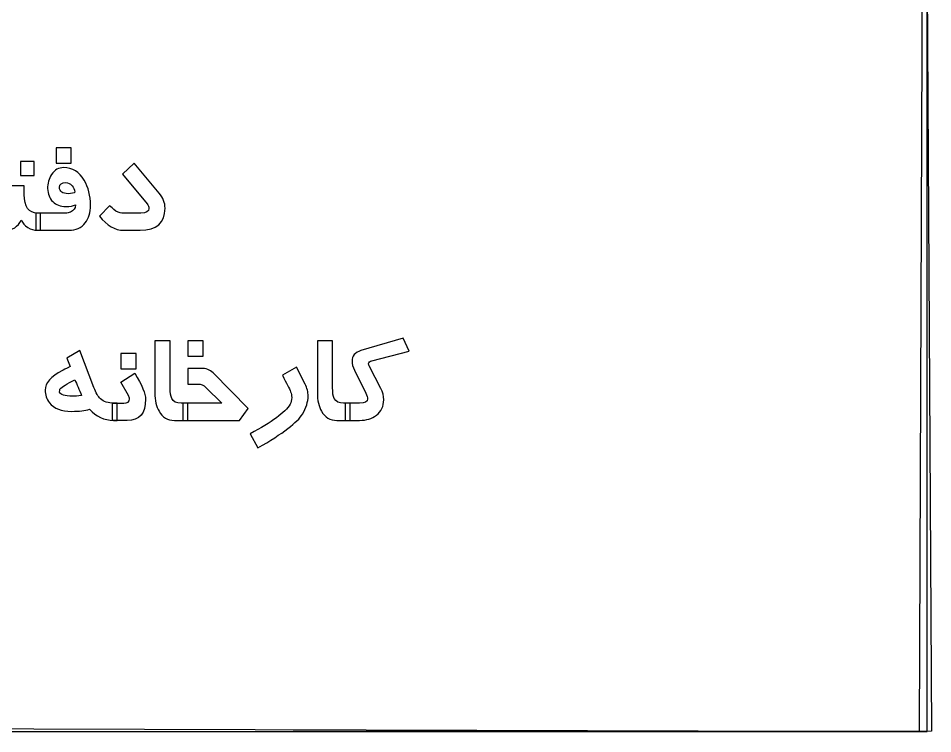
# Model space of a CAD drawing. Header units: inches. Extents: x 1 to 128, y 3 to 88.
# Drawn here: x 105.41 to 128.18, y 3.09 to 20.9 of the extents above; entities that cross this region are included whole.
import ezdxf

# ---------------------------------------------------------------- set-up
doc = ezdxf.new("R2010")
doc.units = ezdxf.units.IN
doc.header["$MEASUREMENT"] = 0
doc.layers.add('Layer 1', color=7, linetype='Continuous')

msp = doc.modelspace()

# ---------------------------------------------------------------- linework, layer by layer
at = {"linetype": 'Continuous'}
msp.add_lwpolyline([(1.06, 3.525), (127.848, 3.143), (128.175, 88.104), (1.012, 88.188)], close=True, dxfattribs=at)
at = {"layer": 'Layer 1', "color": 250}
for points, knots in [([(127.848, 3.143), (127.848, 3.143), (1.06, 3.143), (1.06, 3.143), (1.06, 3.143), (1.06, 87.817), (1.06, 87.817), (1.06, 87.817), (128.039, 87.817), (128.039, 87.817), (128.039, 87.817), (128.039, 3.143), (128.039, 3.143), (128.039, 3.143), (127.848, 3.143), (127.848, 3.143)], [0, 0, 0, 0, 0.2, 0.2, 0.2, 0.4, 0.4, 0.4, 0.6, 0.6, 0.6, 0.8, 0.8, 0.8, 1, 1, 1, 1]), ([(0.983, 3.087), (0.983, 3.087), (128.147, 3.153), (128.147, 3.153), (128.147, 3.153), (127.658, 87.435), (127.658, 87.435), (127.658, 87.435), (1.442, 87.435), (1.442, 87.435), (1.442, 87.435), (0.983, 3.087), (0.983, 3.087)], [0, 0, 0, 0, 0.25, 0.25, 0.25, 0.5, 0.5, 0.5, 0.75, 0.75, 0.75, 1, 1, 1, 1]), ([(106.728, 17.294), (106.728, 17.294), (106.35, 17.294), (106.35, 17.294), (106.35, 17.294), (106.35, 17.675), (106.35, 17.675), (106.35, 17.675), (106.728, 17.675), (106.728, 17.675), (106.728, 17.675), (106.728, 17.294), (106.728, 17.294)], [0, 0, 0, 0, 0.25, 0.25, 0.25, 0.5, 0.5, 0.5, 0.75, 0.75, 0.75, 1, 1, 1, 1]), ([(105.807, 16.991), (105.807, 16.991), (105.468, 16.991), (105.468, 16.991), (105.468, 16.991), (105.468, 17.333), (105.468, 17.333), (105.468, 17.333), (105.807, 17.333), (105.807, 17.333), (105.807, 17.333), (105.807, 16.991), (105.807, 16.991)], [0, 0, 0, 0, 0.25, 0.25, 0.25, 0.5, 0.5, 0.5, 0.75, 0.75, 0.75, 1, 1, 1, 1]), ([(105.843, 15.624), (105.843, 15.624), (105.843, 16.051), (105.843, 16.051), (105.843, 16.051), (106.586, 16.051), (106.586, 16.051), (106.627, 16.051), (106.667, 16.059), (106.707, 16.075), (106.789, 16.109), (106.83, 16.168), (106.832, 16.254), (106.776, 16.229), (106.696, 16.216), (106.592, 16.216), (106.457, 16.216), (106.348, 16.256), (106.267, 16.337), (106.186, 16.418), (106.144, 16.526), (106.139, 16.662), (106.136, 16.787), (106.169, 16.903), (106.237, 17.009), (106.315, 17.127), (106.414, 17.185), (106.536, 17.185), (106.757, 17.185), (106.929, 17.08), (107.052, 16.868), (107.155, 16.691), (107.206, 16.485), (107.206, 16.248), (107.206, 16.064), (107.163, 15.917), (107.076, 15.807), (106.981, 15.685), (106.844, 15.624), (106.665, 15.624), (106.665, 15.624), (105.843, 15.624), (105.843, 15.624)], [0, 0, 0, 0, 0.071429, 0.071429, 0.071429, 0.142857, 0.142857, 0.142857, 0.214286, 0.214286, 0.214286, 0.285714, 0.285714, 0.285714, 0.357143, 0.357143, 0.357143, 0.428571, 0.428571, 0.428571, 0.5, 0.5, 0.5, 0.571429, 0.571429, 0.571429, 0.642857, 0.642857, 0.642857, 0.714286, 0.714286, 0.714286, 0.785714, 0.785714, 0.785714, 0.857143, 0.857143, 0.857143, 0.928571, 0.928571, 0.928571, 1, 1, 1, 1]), ([(108.662, 16.165), (108.662, 16.207), (108.646, 16.246), (108.616, 16.283), (108.616, 16.283), (108.003, 17.02), (108.003, 17.02), (108.003, 17.02), (108.294, 17.297), (108.294, 17.297), (108.294, 17.297), (108.914, 16.551), (108.914, 16.551), (109.013, 16.431), (109.063, 16.305), (109.063, 16.172), (109.063, 15.807), (108.856, 15.624), (108.443, 15.624), (108.443, 15.624), (108.032, 15.624), (108.032, 15.624), (107.814, 15.624), (107.613, 15.741), (107.429, 15.976), (107.429, 15.976), (107.691, 16.239), (107.691, 16.239), (107.691, 16.227), (107.722, 16.195), (107.787, 16.143), (107.862, 16.082), (107.928, 16.051), (107.988, 16.051), (107.988, 16.051), (108.461, 16.051), (108.461, 16.051), (108.595, 16.051), (108.662, 16.089), (108.662, 16.165)], [0, 0, 0, 0, 0.076923, 0.076923, 0.076923, 0.153846, 0.153846, 0.153846, 0.230769, 0.230769, 0.230769, 0.307692, 0.307692, 0.307692, 0.384615, 0.384615, 0.384615, 0.461538, 0.461538, 0.461538, 0.538462, 0.538462, 0.538462, 0.615385, 0.615385, 0.615385, 0.692308, 0.692308, 0.692308, 0.769231, 0.769231, 0.769231, 0.846154, 0.846154, 0.846154, 0.923077, 0.923077, 0.923077, 1, 1, 1, 1]), ([(105.966, 15.624), (105.966, 15.624), (105.878, 15.624), (105.878, 15.624), (105.797, 15.624), (105.719, 15.647), (105.645, 15.694), (105.57, 15.741), (105.515, 15.801), (105.48, 15.876), (105.402, 15.708), (105.268, 15.624), (105.079, 15.624), (105.079, 15.624), (104.876, 15.624), (104.876, 15.624), (104.876, 15.624), (104.876, 16.051), (104.876, 16.051), (104.876, 16.051), (104.95, 16.051), (104.95, 16.051), (105.103, 16.051), (105.179, 16.138), (105.179, 16.311), (105.179, 16.311), (105.179, 16.734), (105.179, 16.734), (105.179, 16.734), (105.557, 16.734), (105.557, 16.734), (105.557, 16.734), (105.557, 16.517), (105.557, 16.517), (105.557, 16.206), (105.669, 16.051), (105.892, 16.051), (105.892, 16.051), (105.966, 16.051), (105.966, 16.051), (105.966, 16.051), (105.966, 15.624), (105.966, 15.624)], [0, 0, 0, 0, 0.071429, 0.071429, 0.071429, 0.142857, 0.142857, 0.142857, 0.214286, 0.214286, 0.214286, 0.285714, 0.285714, 0.285714, 0.357143, 0.357143, 0.357143, 0.428571, 0.428571, 0.428571, 0.5, 0.5, 0.5, 0.571429, 0.571429, 0.571429, 0.642857, 0.642857, 0.642857, 0.714286, 0.714286, 0.714286, 0.785714, 0.785714, 0.785714, 0.857143, 0.857143, 0.857143, 0.928571, 0.928571, 0.928571, 1, 1, 1, 1]), ([(106.821, 16.573), (106.81, 16.636), (106.785, 16.69), (106.747, 16.734), (106.704, 16.785), (106.652, 16.811), (106.592, 16.811), (106.487, 16.811), (106.435, 16.77), (106.435, 16.69), (106.435, 16.586), (106.508, 16.534), (106.653, 16.534), (106.74, 16.534), (106.796, 16.547), (106.821, 16.573)], [0, 0, 0, 0, 0.2, 0.2, 0.2, 0.4, 0.4, 0.4, 0.6, 0.6, 0.6, 0.8, 0.8, 0.8, 1, 1, 1, 1]), ([(109.627, 10.89), (109.627, 10.89), (109.295, 10.89), (109.295, 10.89), (109.126, 10.89), (108.998, 10.965), (108.913, 11.115), (108.844, 11.235), (108.81, 11.387), (108.81, 11.571), (108.81, 11.571), (108.81, 12.873), (108.81, 12.873), (108.81, 12.873), (109.188, 12.873), (109.188, 12.873), (109.188, 12.873), (109.188, 11.705), (109.188, 11.705), (109.188, 11.577), (109.202, 11.487), (109.23, 11.433), (109.27, 11.356), (109.347, 11.317), (109.461, 11.317), (109.461, 11.317), (109.627, 11.317), (109.627, 11.317), (109.627, 11.317), (109.627, 10.89), (109.627, 10.89)], [0, 0, 0, 0, 0.1, 0.1, 0.1, 0.2, 0.2, 0.2, 0.3, 0.3, 0.3, 0.4, 0.4, 0.4, 0.5, 0.5, 0.5, 0.6, 0.6, 0.6, 0.7, 0.7, 0.7, 0.8, 0.8, 0.8, 0.9, 0.9, 0.9, 1, 1, 1, 1]), ([(110.015, 12.491), (110.015, 12.491), (109.633, 12.491), (109.633, 12.491), (109.633, 12.491), (109.633, 12.869), (109.633, 12.869), (109.633, 12.869), (110.015, 12.869), (110.015, 12.869), (110.015, 12.869), (110.015, 12.491), (110.015, 12.491)], [0, 0, 0, 0, 0.25, 0.25, 0.25, 0.5, 0.5, 0.5, 0.75, 0.75, 0.75, 1, 1, 1, 1]), ([(113.673, 10.89), (113.673, 10.89), (113.341, 10.89), (113.341, 10.89), (113.171, 10.89), (113.044, 10.965), (112.959, 11.115), (112.89, 11.235), (112.856, 11.387), (112.856, 11.571), (112.856, 11.571), (112.856, 12.873), (112.856, 12.873), (112.856, 12.873), (113.234, 12.873), (113.234, 12.873), (113.234, 12.873), (113.234, 11.705), (113.234, 11.705), (113.234, 11.577), (113.247, 11.487), (113.275, 11.433), (113.315, 11.356), (113.393, 11.317), (113.507, 11.317), (113.507, 11.317), (113.673, 11.317), (113.673, 11.317), (113.673, 11.317), (113.673, 10.89), (113.673, 10.89)], [0, 0, 0, 0, 0.1, 0.1, 0.1, 0.2, 0.2, 0.2, 0.3, 0.3, 0.3, 0.4, 0.4, 0.4, 0.5, 0.5, 0.5, 0.6, 0.6, 0.6, 0.7, 0.7, 0.7, 0.8, 0.8, 0.8, 0.9, 0.9, 0.9, 1, 1, 1, 1]), ([(113.547, 10.89), (113.547, 10.89), (113.547, 11.317), (113.547, 11.317), (113.547, 11.317), (113.907, 11.317), (113.907, 11.317), (114.04, 11.317), (114.106, 11.353), (114.106, 11.424), (114.106, 11.457), (114.092, 11.504), (114.061, 11.565), (114.061, 11.565), (113.779, 12.139), (113.779, 12.139), (113.739, 12.222), (113.718, 12.296), (113.718, 12.362), (113.718, 12.494), (113.792, 12.582), (113.94, 12.626), (113.94, 12.626), (114.989, 12.938), (114.989, 12.938), (114.989, 12.938), (115.138, 12.614), (115.138, 12.614), (115.138, 12.614), (114.214, 12.376), (114.214, 12.376), (114.158, 12.361), (114.129, 12.337), (114.129, 12.302), (114.129, 12.283), (114.137, 12.259), (114.152, 12.23), (114.152, 12.23), (114.437, 11.682), (114.437, 11.682), (114.484, 11.592), (114.507, 11.499), (114.507, 11.402), (114.507, 11.24), (114.447, 11.111), (114.324, 11.017), (114.214, 10.932), (114.075, 10.89), (113.907, 10.89), (113.907, 10.89), (113.547, 10.89), (113.547, 10.89)], [0, 0, 0, 0, 0.058824, 0.058824, 0.058824, 0.117647, 0.117647, 0.117647, 0.176471, 0.176471, 0.176471, 0.235294, 0.235294, 0.235294, 0.294118, 0.294118, 0.294118, 0.352941, 0.352941, 0.352941, 0.411765, 0.411765, 0.411765, 0.470588, 0.470588, 0.470588, 0.529412, 0.529412, 0.529412, 0.588235, 0.588235, 0.588235, 0.647059, 0.647059, 0.647059, 0.705882, 0.705882, 0.705882, 0.764706, 0.764706, 0.764706, 0.823529, 0.823529, 0.823529, 0.882353, 0.882353, 0.882353, 0.941176, 0.941176, 0.941176, 1, 1, 1, 1]), ([(107.874, 10.89), (107.874, 10.89), (107.779, 10.89), (107.779, 10.89), (107.549, 10.89), (107.35, 10.983), (107.185, 11.169), (107.071, 11.132), (106.922, 11.114), (106.739, 11.114), (106.481, 11.114), (106.296, 11.184), (106.184, 11.326), (106.112, 11.417), (106.076, 11.522), (106.076, 11.644), (106.076, 11.818), (106.22, 11.98), (106.506, 12.13), (106.522, 12.138), (106.587, 12.171), (106.703, 12.23), (106.703, 12.23), (106.618, 12.435), (106.618, 12.435), (106.618, 12.435), (106.941, 12.629), (106.941, 12.629), (106.941, 12.629), (107.293, 11.705), (107.293, 11.705), (107.343, 11.573), (107.398, 11.48), (107.457, 11.426), (107.536, 11.354), (107.647, 11.317), (107.791, 11.317), (107.791, 11.317), (107.874, 11.317), (107.874, 11.317), (107.874, 11.317), (107.874, 10.89), (107.874, 10.89)], [0, 0, 0, 0, 0.071429, 0.071429, 0.071429, 0.142857, 0.142857, 0.142857, 0.214286, 0.214286, 0.214286, 0.285714, 0.285714, 0.285714, 0.357143, 0.357143, 0.357143, 0.428571, 0.428571, 0.428571, 0.5, 0.5, 0.5, 0.571429, 0.571429, 0.571429, 0.642857, 0.642857, 0.642857, 0.714286, 0.714286, 0.714286, 0.785714, 0.785714, 0.785714, 0.857143, 0.857143, 0.857143, 0.928571, 0.928571, 0.928571, 1, 1, 1, 1]), ([(108.344, 12.172), (108.344, 12.172), (107.963, 12.172), (107.963, 12.172), (107.963, 12.172), (107.963, 12.554), (107.963, 12.554), (107.963, 12.554), (108.344, 12.554), (108.344, 12.554), (108.344, 12.554), (108.344, 12.172), (108.344, 12.172)], [0, 0, 0, 0, 0.25, 0.25, 0.25, 0.5, 0.5, 0.5, 0.75, 0.75, 0.75, 1, 1, 1, 1]), ([(107.752, 11.32), (107.752, 11.32), (107.752, 10.89), (107.752, 10.89), (107.752, 10.89), (108.123, 10.89), (108.123, 10.89), (108.427, 10.89), (108.579, 11.065), (108.579, 11.414), (108.579, 11.548), (108.489, 11.766), (108.308, 12.066), (108.308, 12.066), (107.966, 11.84), (107.966, 11.84), (107.966, 11.84), (108.151, 11.51), (108.151, 11.51), (108.167, 11.479), (108.176, 11.449), (108.176, 11.423), (108.176, 11.355), (108.13, 11.32), (108.039, 11.32), (108.039, 11.32), (107.752, 11.32), (107.752, 11.32)], [0, 0, 0, 0, 0.111111, 0.111111, 0.111111, 0.222222, 0.222222, 0.222222, 0.333333, 0.333333, 0.333333, 0.444444, 0.444444, 0.444444, 0.555556, 0.555556, 0.555556, 0.666667, 0.666667, 0.666667, 0.777778, 0.777778, 0.777778, 0.888889, 0.888889, 0.888889, 1, 1, 1, 1]), ([(111.133, 11.185), (111.133, 11.185), (110.917, 10.89), (110.917, 10.89), (110.917, 10.89), (109.505, 10.89), (109.505, 10.89), (109.505, 10.89), (109.505, 11.317), (109.505, 11.317), (109.505, 11.317), (110.478, 11.317), (110.478, 11.317), (110.478, 11.317), (110.081, 11.712), (110.081, 11.712), (110.025, 11.767), (109.96, 11.794), (109.887, 11.794), (109.887, 11.794), (109.633, 11.794), (109.633, 11.794), (109.633, 11.794), (109.633, 12.185), (109.633, 12.185), (109.633, 12.185), (109.963, 12.185), (109.963, 12.185), (110.081, 12.185), (110.179, 12.147), (110.257, 12.07), (110.257, 12.07), (111.133, 11.185), (111.133, 11.185)], [0, 0, 0, 0, 0.090909, 0.090909, 0.090909, 0.181818, 0.181818, 0.181818, 0.272727, 0.272727, 0.272727, 0.363636, 0.363636, 0.363636, 0.454545, 0.454545, 0.454545, 0.545455, 0.545455, 0.545455, 0.636364, 0.636364, 0.636364, 0.727273, 0.727273, 0.727273, 0.818182, 0.818182, 0.818182, 0.909091, 0.909091, 0.909091, 1, 1, 1, 1]), ([(112.483, 11.046), (112.364, 10.843), (111.995, 10.563), (111.374, 10.203), (111.374, 10.203), (111.185, 10.556), (111.185, 10.556), (111.721, 10.841), (112.052, 11.086), (112.175, 11.292), (112.203, 11.338), (112.217, 11.394), (112.217, 11.46), (112.217, 11.512), (112.207, 11.558), (112.187, 11.599), (112.157, 11.681), (112.09, 11.819), (111.987, 12.013), (111.987, 12.013), (112.339, 12.218), (112.339, 12.218), (112.339, 12.218), (112.551, 11.794), (112.551, 11.794), (112.6, 11.696), (112.625, 11.596), (112.625, 11.494), (112.625, 11.355), (112.578, 11.206), (112.483, 11.046)], [0, 0, 0, 0, 0.1, 0.1, 0.1, 0.2, 0.2, 0.2, 0.3, 0.3, 0.3, 0.4, 0.4, 0.4, 0.5, 0.5, 0.5, 0.6, 0.6, 0.6, 0.7, 0.7, 0.7, 0.8, 0.8, 0.8, 0.9, 0.9, 0.9, 1, 1, 1, 1]), ([(106.985, 11.505), (106.925, 11.657), (106.869, 11.789), (106.818, 11.9), (106.624, 11.803), (106.499, 11.725), (106.444, 11.665), (106.441, 11.657), (106.439, 11.632), (106.439, 11.593), (106.457, 11.526), (106.563, 11.492), (106.757, 11.492), (106.817, 11.492), (106.893, 11.496), (106.985, 11.505)], [0, 0, 0, 0, 0.2, 0.2, 0.2, 0.4, 0.4, 0.4, 0.6, 0.6, 0.6, 0.8, 0.8, 0.8, 1, 1, 1, 1])]:
    msp.add_open_spline(points, degree=3, knots=knots, dxfattribs=at)

doc.saveas('drawing.dxf')
